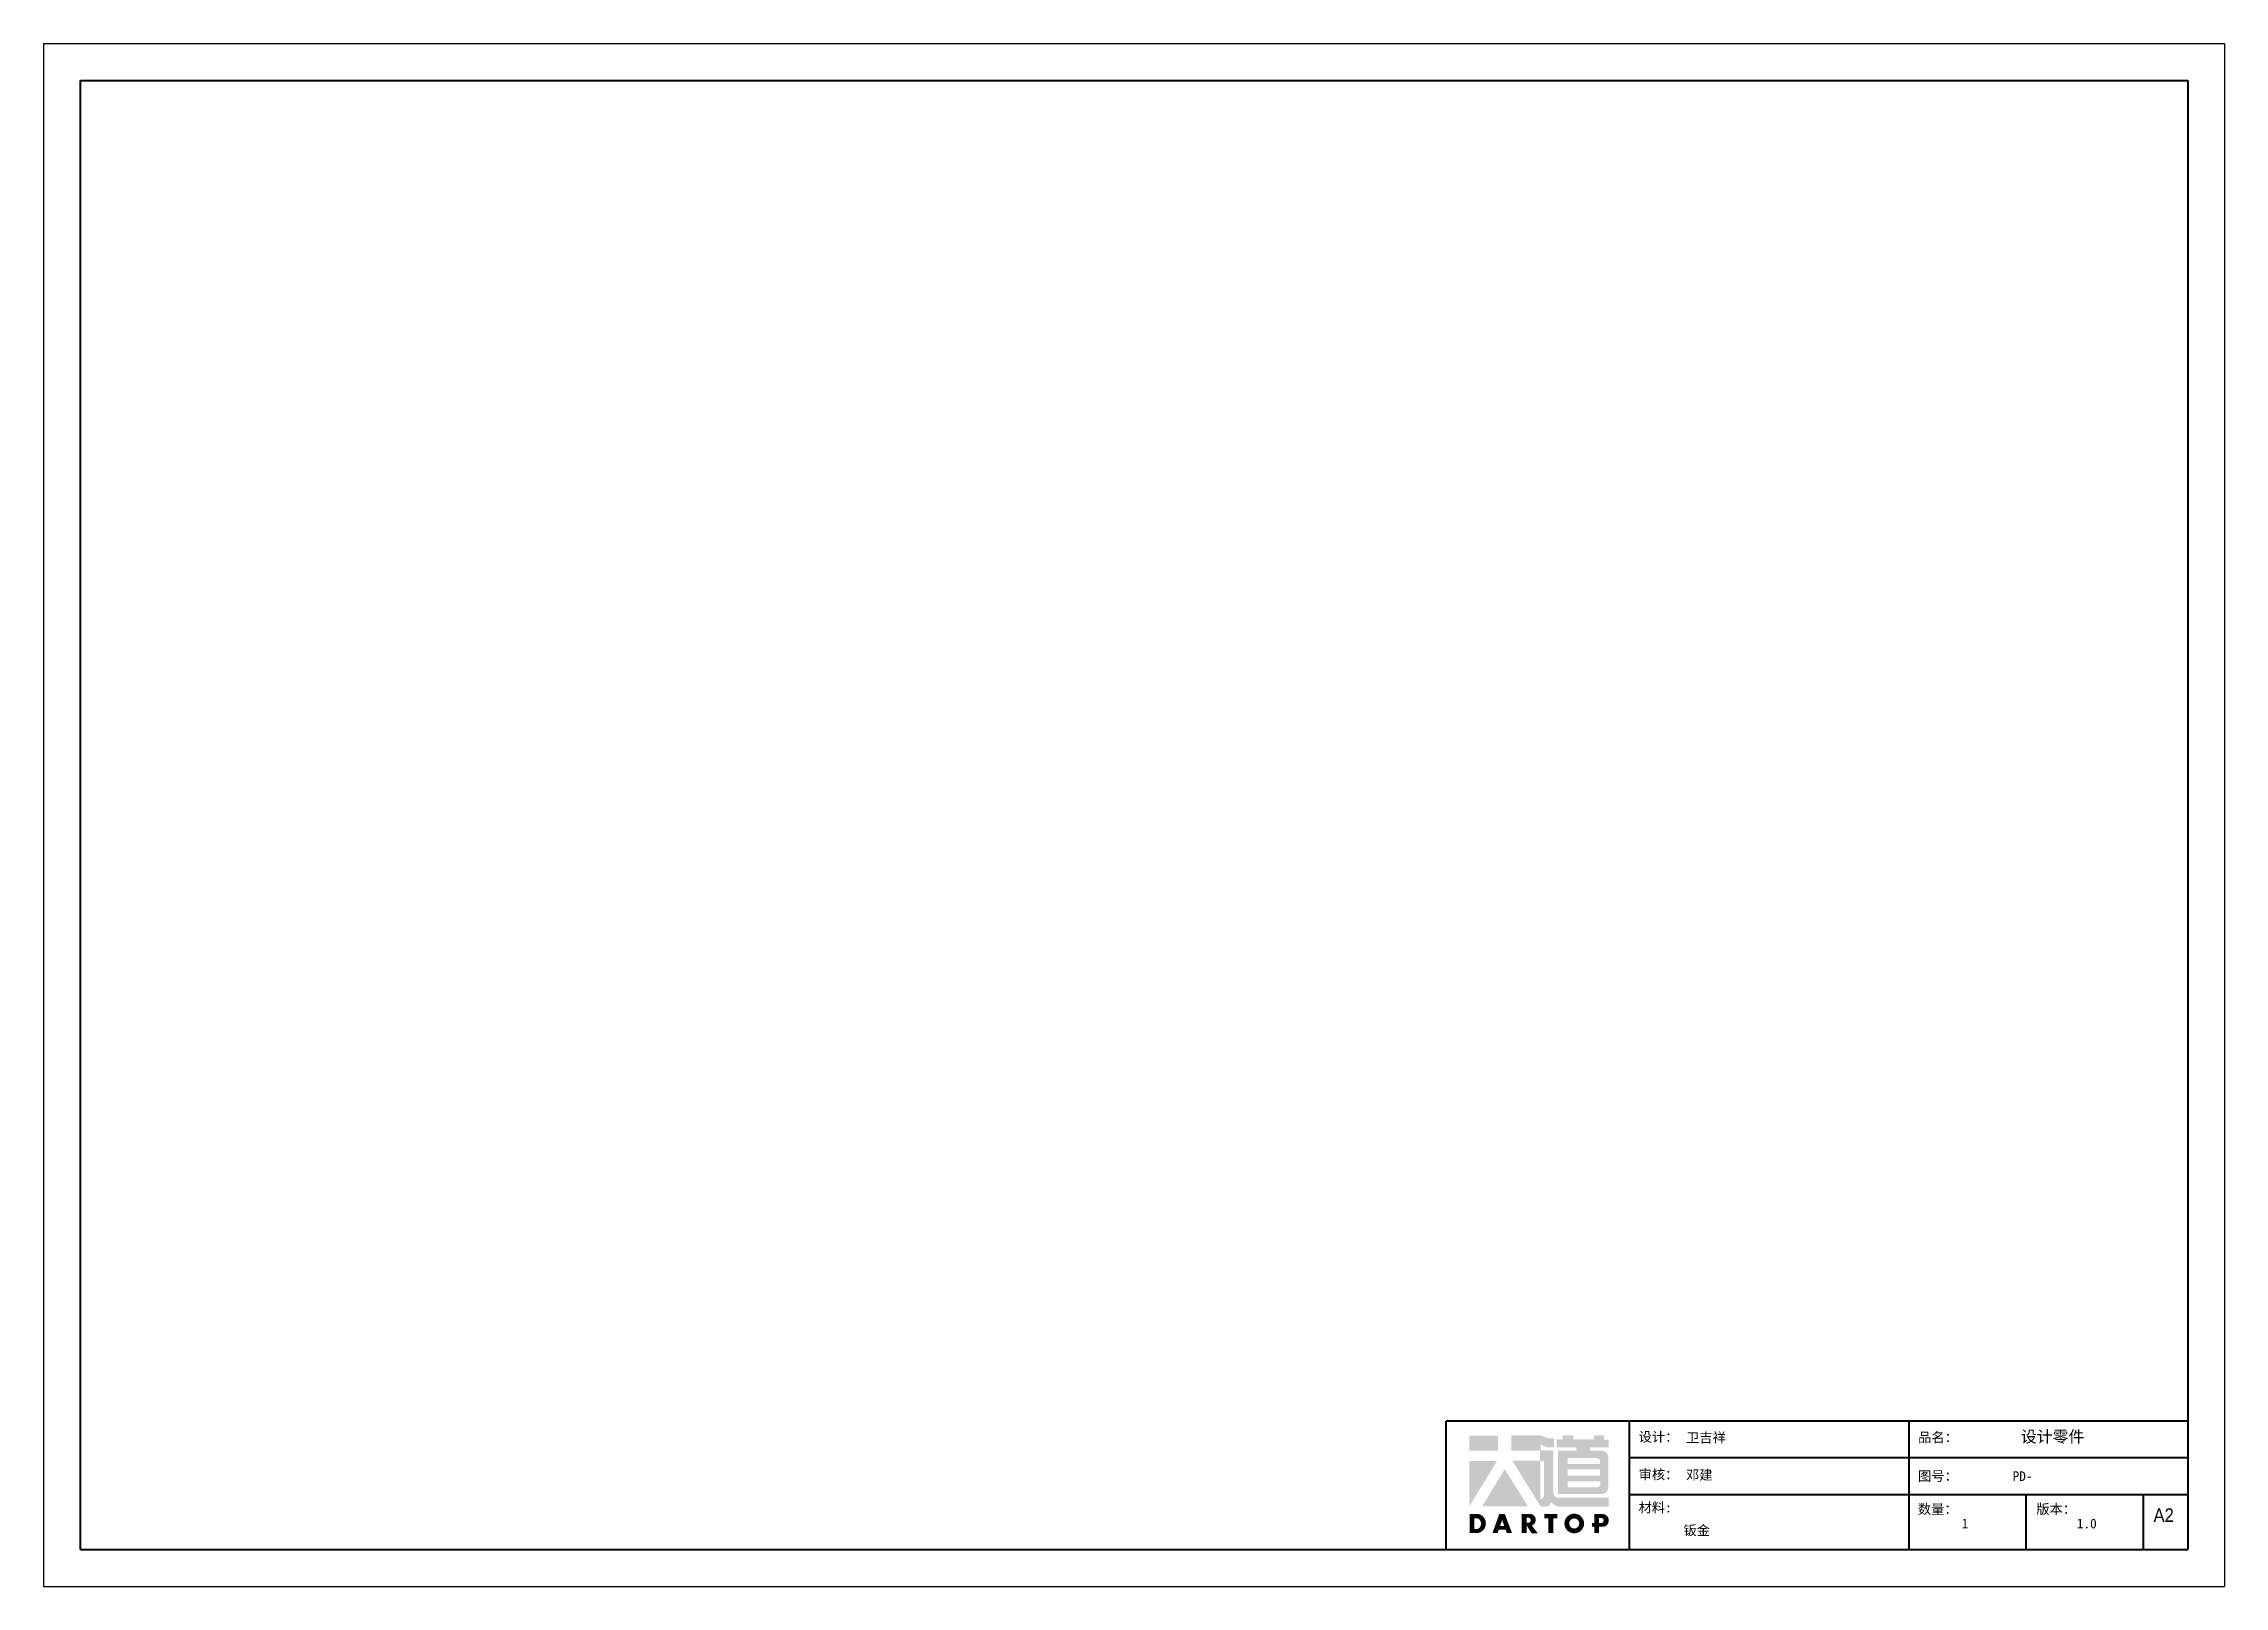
# Paper-space layout '图纸模板-A2' of a CAD drawing. Header units: millimetres. Extents: x -7 to 587, y -20 to 400.
import ezdxf

# ---------------------------------------------------------------- set-up
doc = ezdxf.new("R2010")
doc.units = ezdxf.units.MM
doc.layers.add('SLD-0', color=179, linetype='Continuous')
doc.styles.add('SLDTEXTSTYLE0', font='simfang.ttf', dxfattribs={"bigfont": 'bigfont'})
doc.styles.add('SLDTEXTSTYLE1', font='GOTHIC.TTF', dxfattribs={"width": 0.913})
doc.styles.add('SLDTEXTSTYLE2', font='simfang.ttf')

# ---------------------------------------------------------------- blocks, each defined once
blk = doc.blocks.new('Dartop Logo')
at = {"true_color": 0xc40018}
h = blk.add_hatch(color=12, dxfattribs=at)
h.set_gradient(color1=(196, 0, 24), color2=(196, 0, 24), tint=1)
h.paths.add_polyline_path([(30.39, -3.87), (33.08, -5.04), (35.99, -5.04), (35.99, -1.19), (33.59, -1.19), (30.46, 0.05), (17.94, 0.05), (17.94, -6.46), (30.12, -6.46), (30.12, -6.59), (30.12, -10.75), (18.31, -10.75), (30.46, -30.31), (32.87, -30.31, 0.279375), (34.63, -28.6), (34.63, -28.51), (34.84, -28.51, 0.143145), (38.15, -30.2), (59.27, -30.2), (59.27, -26.49), (38.06, -26.49, -0.414214), (35.75, -24.18), (35.75, -6.26), (30.39, -6.26)])
h.paths.add_polyline_path([(30.25, -10.84), (31.8, -10.84), (31.8, -26.02, -0.088936), (30.9, -26.94), (30.24, -26.94)], flags=16)
h = blk.add_hatch(color=12, dxfattribs=at)
h.set_gradient(color1=(196, 0, 24), color2=(196, 0, 24), tint=1)
h.paths.add_polyline_path([(59.24, -1.73), (57.36, -1.73), (57.36, 0.06), (53.06, 0.06), (53.06, -1.64), (44.29, -1.64), (44.29, 0.15), (39.7, 0.15), (39.7, -1.67), (37.16, -1.67), (37.16, -4.97), (45.54, -4.97), (45.54, -6.42), (37.73, -6.42), (37.73, -24.88), (56.26, -24.88, 0.414214), (59.15, -21.99), (59.15, -9.35, 0.414214), (56.26, -6.46), (51.36, -6.46), (51.36, -5.03), (59.24, -5.03)])
h.paths.add_polyline_path([(54.21, -9.59, -0.414214), (55.66, -11.04), (55.66, -12.1), (41.79, -12.1), (41.79, -9.59)], flags=16)
h.paths.add_polyline_path([(55.57, -14.33), (55.57, -17.01), (41.88, -17.01), (41.88, -14.33)], flags=16)
h.paths.add_polyline_path([(55.75, -19.43), (55.75, -20.57, -0.414214), (54.3, -22.02), (41.88, -22.02), (41.88, -19.43)], flags=16)
h = blk.add_hatch(color=12, dxfattribs=at)
h.set_gradient(color1=(196, 0, 24), color2=(196, 0, 24), tint=1)
h.paths.add_polyline_path([(12.18, 0), (0, 0), (0, -6.37), (12.18, -6.37)])
h = blk.add_hatch(color=12, dxfattribs=at)
h.set_gradient(color1=(196, 0, 24), color2=(196, 0, 24), tint=1)
h.paths.add_polyline_path([(11.79, -10.83), (0.03, -10.83), (0.03, -30.03)])
h = blk.add_hatch(color=12, dxfattribs=at)
h.set_gradient(color1=(196, 0, 24), color2=(196, 0, 24), tint=1)
h.paths.add_polyline_path([(15.05, -14.31), (5.44, -30.15), (25.01, -30.15)])
at = {"true_color": 0x646464}
h = blk.add_hatch(color=251, dxfattribs=at)
h.set_gradient(color1=(100, 100, 100), color2=(100, 100, 100), tint=1)
h.paths.add_polyline_path([(4.15, -33.43), (0.11, -33.43), (0.11, -41.5), (3.51, -41.5, 0.793016)])
h.paths.add_polyline_path([(3.57, -39.73), (2.16, -39.73), (2.16, -35.19), (3.42, -35.19, -0.671361)], flags=16)
h = blk.add_hatch(color=251, dxfattribs=at)
h.set_gradient(color1=(100, 100, 100), color2=(100, 100, 100), tint=1)
h.paths.add_polyline_path([(15.08, -33.36), (12.78, -33.36), (9.82, -41.51), (12, -41.51), (12.51, -40.06), (15.46, -40.06), (15.99, -41.52), (18.19, -41.52)])
h.paths.add_polyline_path([(14.9, -38.51), (13.07, -38.51), (13.97, -35.95)], flags=16)
h = blk.add_hatch(color=251, dxfattribs=at)
h.set_gradient(color1=(100, 100, 100), color2=(100, 100, 100), tint=1)
h.paths.add_polyline_path([(26.27, -33.36), (22.3, -33.36), (22.3, -41.51), (24.4, -41.51), (24.4, -38.28), (26.55, -41.54), (29.09, -41.54), (26.61, -38.3, 0.744055)])
h.paths.add_polyline_path([(24.38, -37.08), (24.38, -34.94), (25.32, -34.94, -0.796809), (25.3, -37.08)], flags=16)
h = blk.add_hatch(color=251, dxfattribs=at)
h.set_gradient(color1=(100, 100, 100), color2=(100, 100, 100), tint=1)
h.paths.add_polyline_path([(37.44, -33.4), (31.88, -33.4), (31.88, -35.16), (33.61, -35.16), (33.61, -41.52), (35.69, -41.52), (35.69, -35.16), (37.44, -35.16)])
h = blk.add_hatch(color=251, dxfattribs=at)
h.set_gradient(color1=(100, 100, 100), color2=(100, 100, 100), tint=1)
h.paths.add_polyline_path([(40.46, -37.41, 1), (48.83, -37.41, 1)])
h.paths.add_polyline_path([(46.8, -37.41, -1), (42.5, -37.41, -1)], flags=16)
h = blk.add_hatch(color=251, dxfattribs=at)
h.set_gradient(color1=(100, 100, 100), color2=(100, 100, 100), tint=1)
h.paths.add_polyline_path([(56.85, -33.38), (56.73, -33.38), (53.19, -33.38), (53.19, -37.19), (52.26, -37.19), (52.26, -38.73), (53.18, -38.73), (53.18, -41.5), (55.24, -41.5), (55.24, -38.72), (57.51, -38.72, 0.812304)])
h.paths.add_polyline_path([(55.21, -37.18), (55.21, -35.05), (56.39, -35.05, -0.778213), (56.27, -37.18)], flags=16)

psp = doc.layouts.new('图纸模板-A2')

# ---------------------------------------------------------------- linework, layer by layer
at = {"color": 7, "linetype": 'Continuous', "lineweight": 40}
for p, q in [((2.65, -9.76), (2.65, 390.24)), ((2.65, 390.24), (576.65, 390.24)), ((576.65, 390.24), (576.65, -9.76)), ((374.65, -9.76), (374.65, 25.24)), ((576.72, 25.24), (374.65, 25.24)), ((424.65, -9.76), (424.65, 25.24)), ((500.65, 25.24), (500.65, -9.76)), ((576.72, 15.24), (424.65, 15.24)), ((424.65, 5.24), (576.72, 5.24)), ((532.65, -9.76), (532.65, 5.24)), ((564.65, -9.54), (564.65, 5.24)), ((2.65, -9.76), (576.65, -9.76))]:
    psp.add_line(p, q, dxfattribs=at)
at = {"layer": 'SLD-0'}
for p, q in [((-7.35, 400.24), (586.65, 400.24)), ((-7.35, 400.24), (-7.35, -19.76)), ((586.65, 400.24), (586.65, -19.76)), ((-7.35, -19.76), (586.65, -19.76))]:
    psp.add_line(p, q, dxfattribs=at)

# ---------------------------------------------------------------- block references
at = {"xscale": 0.6400000000000001, "yscale": 0.6400000000000001, "zscale": 0.6400000000000001}
psp.add_blockref('Dartop Logo', (380.98, 21.3), dxfattribs=at)

# ---------------------------------------------------------------- texts
at = {"color": 7, "linetype": 'Continuous', "lineweight": 0}
for s, insert, char_height, attachment_point, style in [('设计：', (427.09, 22.26), 2.646, 1, 'SLDTEXTSTYLE0'), ('卫吉祥', (440.03, 22.07), 2.646, 1, 'SLDTEXTSTYLE0'), ('品名：', (503.22, 22.15), 2.646, 1, 'SLDTEXTSTYLE0'), ('设计零件', (539.87, 22.6), 3.175, 2, 'SLDTEXTSTYLE0'), ('审核：', (427.09, 12.03), 2.646, 1, 'SLDTEXTSTYLE0'), ('邓建', (440.03, 11.91), 2.646, 1, 'SLDTEXTSTYLE0'), ('图号：', (503.2, 11.62), 2.646, 1, 'SLDTEXTSTYLE0'), ('PD-', (528.97, 11.56), 2.646, 1, 'SLDTEXTSTYLE2'), ('材料:', (427.09, 3.02), 2.646, 1, 'SLDTEXTSTYLE0'), ('数量：', (503.15, 2.61), 2.646, 1, 'SLDTEXTSTYLE0'), ('版本：', (535.42, 2.61), 2.646, 1, 'SLDTEXTSTYLE0'), ('A2', (567.34, 1.48), 3.704, 1, 'SLDTEXTSTYLE1'), ('钣金', (442.93, -3.18), 2.646, 2, 'SLDTEXTSTYLE0'), ('1', (515.09, -1.33), 2.65, 1, 'SLDTEXTSTYLE2'), ('1.0', (546.47, -1.33), 2.646, 1, 'SLDTEXTSTYLE2')]:
    psp.add_mtext(s, dxfattribs=dict(at, insert=insert, char_height=char_height, attachment_point=attachment_point, style=style))

doc.saveas('drawing.dxf')
